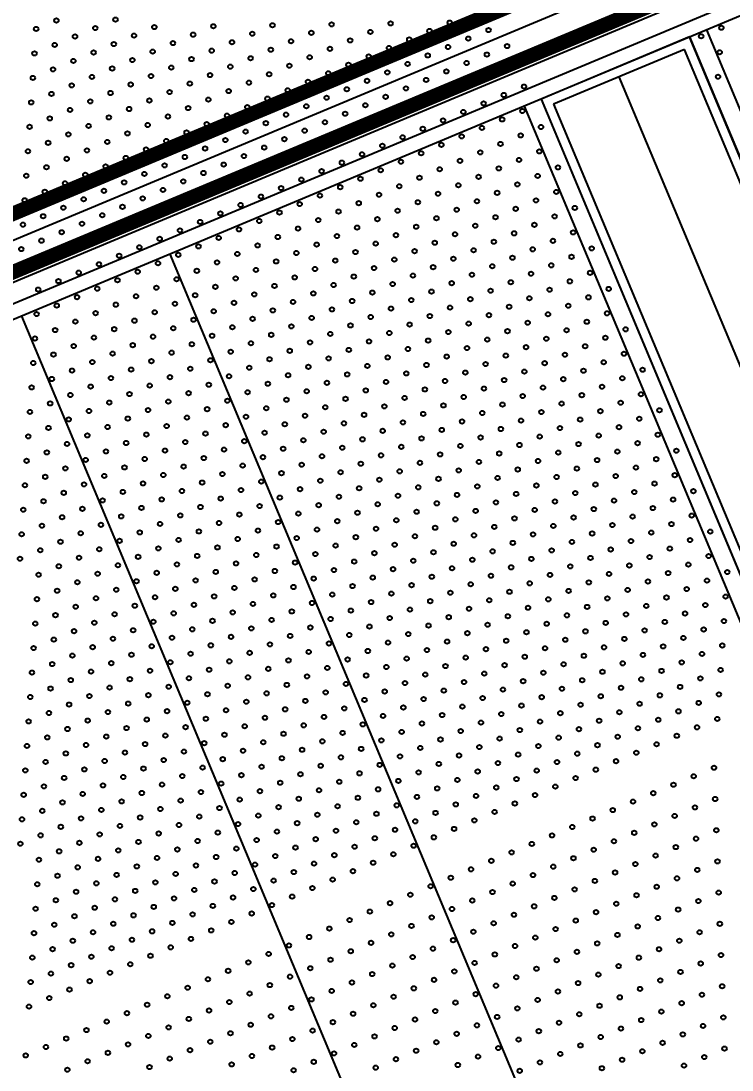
# Model space of a CAD drawing. Header units: millimetres. Extents: x 712803 to 922331, y -1382701 to -1225629.
# Drawn here: x 786374 to 787346, y -1317601 to -1316166 of the extents above; entities that cross this region are included whole.
import ezdxf

# ---------------------------------------------------------------- set-up
doc = ezdxf.new("R2010")
doc.units = ezdxf.units.MM
doc.header["$LTSCALE"] = 10
doc.header["$MEASUREMENT"] = 0
doc.linetypes.add('ACAD_ISO05W100', pattern=[33, 24, -3, 0, -3, 0, -3])
for name, color, linetype in [('I—平顶—分格线', 8, 'Continuous'), ('I—平顶—暖通', 144, 'Continuous'), ('I—平顶—消防设施', 10, 'Continuous'), ('I—平顶—造型', 122, 'Continuous'), ('I—装饰—尺寸标注', 232, 'Continuous')]:
    doc.layers.add(name, color=color, linetype=linetype)
doc.styles.add('ARIAL', font='arial.ttf')
doc.dimstyles.new('XD30', dxfattribs={"dimscale": 30, "dimtxt": 2.5, "dimasz": 1, "dimexe": 1, "dimexo": 1, "dimgap": 0.8, "dimtad": 1, "dimdec": 0, "dimrnd": 5, "dimdsep": 46, "dimtxsty": 'ARIAL', "dimblk1": 'ARCHTICK', "dimblk2": 'ARCHTICK', "dimsah": 1, "dimcen": -0.9, "dimdle": 1, "dimclrd": 256, "dimclre": 256, "dimclrt": 40, "dimaunit": 1, "dimadec": 0, "dimazin": 0, "dimtfac": 0.35, "dimtdec": 0, "dimtix": 1, "dimtmove": 2, "dimatfit": 3, "dimldrblk": 'ARCHTICK', "dimfxl": 0, "dimtvp": 0.8, "dimtolj": 1, "dimtzin": 0, "dimarcsym": 0})

# ---------------------------------------------------------------- blocks, each defined once
blk = doc.blocks.new('_ArchTick')
at = {"color": 0, "linetype": 'ByBlock', "const_width": 0.15}
blk.add_lwpolyline([(-0.5, -0.5), (0.5, 0.5)], dxfattribs=at)
blk = doc.blocks.new('*D1586')
at = {"layer": 'Defpoints', "color": 0, "ltscale": 50, "transparency": 16777216}
for p in [(712802.6, -1325596.1, 277.1), (794966.1, -1327810.6, 276.8), (794557.8, -1327981.3)]:
    blk.add_point(p, dxfattribs=at)
at = {"layer": 'I—装饰—尺寸标注', "lineweight": -2, "ltscale": 50, "transparency": 16777216}
for p, q in [((781534.8, -1296829.9), (794569.3, -1328009)), ((781408, -1296915.4), (781574.1, -1296846)), ((794673.4, -1327932.9), (794530.1, -1327992.9))]:
    blk.add_line(p, q, dxfattribs=at)
at = {"layer": 'I—装饰—尺寸标注', "lineweight": -2, "ltscale": 50, "transparency": 16777216, "xscale": 30, "yscale": 30, "zscale": 30}
for p, rotation in [((781546.4, -1296857.5), 112.6875065896419), ((794557.8, -1327981.3), 292.6875065896419)]:
    blk.add_blockref('_ArchTick', p, dxfattribs=dict(at, rotation=rotation))
at = {"layer": 'I—装饰—尺寸标注', "color": 40, "ltscale": 50, "transparency": 16777216, "insert": (788109.6, -1312395.4), "char_height": 75, "attachment_point": 5, "rotation": 292.6875, "style": 'ARIAL'}
blk.add_mtext('\\A1;33735', dxfattribs=at)
blk = doc.blocks.new('*U1701')
for p, q in [((268.88, 0), (268.88, 80.59)), ((268.88, 80.59), (3847.12, 80.59)), ((273.62, 75.85), (3842.38, 75.85)), ((273.62, 4.74), (273.62, 75.85)), ((273.62, 40.3), (3842.38, 40.3)), ((3847.12, 0), (268.88, 0)), ((3842.38, 4.74), (273.62, 4.74))]:
    blk.add_line(p, q)
blk = doc.blocks.new('30-1')
at = {"layer": 'I—平顶—分格线'}
for centre in [(-605, -865.6), (-575, -865.6), (-620, -895.6), (-590, -895.6), (-560, -895.6), (-530, -895.6), (-500, -895.6), (-635, -925.6), (-605, -925.6), (-575, -925.6), (-545, -925.6), (-515, -925.6), (-485, -925.6), (-455, -925.6), (-650, -955.6), (-620, -955.6), (-590, -955.6), (-560, -955.6), (-530, -955.6), (-500, -955.6), (-470, -955.6), (-440, -955.6), (-410, -955.6), (-380, -955.6), (-665, -985.6), (-635, -985.6), (-605, -985.6), (-575, -985.6), (-545, -985.6), (-515, -985.6), (-485, -985.6), (-455, -985.6), (-425, -985.6), (-395, -985.6), (-365, -985.6), (-335, -985.6), (-305, -985.6), (-680, -1015.6), (-650, -1015.6), (-620, -1015.6), (-590, -1015.6), (-560, -1015.6), (-530, -1015.6), (-500, -1015.6), (-470, -1015.6), (-440, -1015.6), (-410, -1015.6), (-380, -1015.6), (-350, -1015.6), (-320, -1015.6), (-290, -1015.6), (-260, -1015.6), (-230, -1015.6), (-695, -1045.6), (-665, -1045.6), (-635, -1045.6), (-605, -1045.6), (-575, -1045.6), (-545, -1045.6), (-515, -1045.6), (-485, -1045.6), (-455, -1045.6), (-425, -1045.6), (-395, -1045.6), (-365, -1045.6), (-335, -1045.6), (-305, -1045.6), (-275, -1045.6), (-245, -1045.6), (-215, -1045.6), (-185, -1045.6), (-155, -1045.6), (-710, -1075.6), (-680, -1075.6), (-650, -1075.6), (-620, -1075.6), (-590, -1075.6), (-560, -1075.6), (-530, -1075.6), (-500, -1075.6), (-470, -1075.6), (-440, -1075.6), (-410, -1075.6), (-380, -1075.6), (-350, -1075.6), (-320, -1075.6), (-290, -1075.6), (-260, -1075.6), (-230, -1075.6), (-200, -1075.6), (-170, -1075.6), (-140, -1075.6), (-110, -1075.6), (-80, -1075.6), (-725, -1105.6), (-695, -1105.6), (-665, -1105.6), (-635, -1105.6), (-605, -1105.6), (-575, -1105.6), (-545, -1105.6), (-515, -1105.6), (-485, -1105.6), (-455, -1105.6), (-425, -1105.6), (-395, -1105.6), (-365, -1105.6), (-335, -1105.6), (-305, -1105.6), (-275, -1105.6), (-245, -1105.6), (-215, -1105.6), (-185, -1105.6), (-155, -1105.6), (-125, -1105.6), (-95, -1105.6), (-65, -1105.6), (-35, -1105.6), (-740, -1135.6), (-710, -1135.6), (-680, -1135.6), (-650, -1135.6), (-620, -1135.6), (-590, -1135.6), (-560, -1135.6), (-530, -1135.6), (-500, -1135.6), (-470, -1135.6), (-440, -1135.6), (-410, -1135.6), (-380, -1135.6), (-350, -1135.6), (-320, -1135.6), (-290, -1135.6), (-260, -1135.6), (-230, -1135.6), (-200, -1135.6), (-170, -1135.6), (-140, -1135.6), (-110, -1135.6), (-80, -1135.6), (-50, -1135.6), (-20, -1135.6), (-755, -1165.6), (-725, -1165.6), (-695, -1165.6), (-665, -1165.6), (-635, -1165.6), (-605, -1165.6), (-575, -1165.6), (-545, -1165.6), (-515, -1165.6), (-485, -1165.6), (-455, -1165.6), (-425, -1165.6), (-395, -1165.6), (-365, -1165.6), (-335, -1165.6), (-305, -1165.6), (-275, -1165.6), (-245, -1165.6), (-215, -1165.6), (-185, -1165.6), (-155, -1165.6), (-125, -1165.6), (-95, -1165.6), (-65, -1165.6), (-35, -1165.6), (-740, -1195.6), (-710, -1195.6), (-680, -1195.6), (-650, -1195.6), (-620, -1195.6), (-590, -1195.6), (-560, -1195.6), (-530, -1195.6), (-500, -1195.6), (-470, -1195.6), (-440, -1195.6), (-410, -1195.6), (-380, -1195.6), (-350, -1195.6), (-320, -1195.6), (-290, -1195.6), (-260, -1195.6), (-230, -1195.6), (-200, -1195.6), (-170, -1195.6), (-140, -1195.6), (-110, -1195.6), (-80, -1195.6), (-50, -1195.6), (-20, -1195.6), (-1385, -1225.6), (-1355, -1225.6), (-755, -1225.6), (-725, -1225.6), (-695, -1225.6), (-665, -1225.6), (-635, -1225.6), (-605, -1225.6), (-575, -1225.6), (-545, -1225.6), (-515, -1225.6), (-485, -1225.6), (-455, -1225.6), (-425, -1225.6), (-395, -1225.6), (-365, -1225.6), (-335, -1225.6), (-305, -1225.6), (-275, -1225.6), (-245, -1225.6), (-215, -1225.6), (-185, -1225.6), (-155, -1225.6), (-125, -1225.6), (-95, -1225.6), (-65, -1225.6), (-35, -1225.6), (-1370, -1255.6), (-770, -1255.6), (-740, -1255.6), (-710, -1255.6), (-680, -1255.6), (-650, -1255.6), (-620, -1255.6), (-590, -1255.6), (-560, -1255.6), (-530, -1255.6), (-500, -1255.6), (-470, -1255.6), (-440, -1255.6), (-410, -1255.6), (-380, -1255.6), (-350, -1255.6), (-320, -1255.6), (-290, -1255.6), (-260, -1255.6), (-230, -1255.6), (-200, -1255.6), (-170, -1255.6), (-140, -1255.6), (-110, -1255.6), (-80, -1255.6), (-50, -1255.6), (-20, -1255.6), (-1385, -1285.6), (-785, -1285.6), (-755, -1285.6), (-725, -1285.6), (-695, -1285.6), (-665, -1285.6), (-635, -1285.6), (-605, -1285.6), (-575, -1285.6), (-545, -1285.6), (-515, -1285.6), (-485, -1285.6), (-455, -1285.6), (-425, -1285.6), (-395, -1285.6), (-365, -1285.6), (-335, -1285.6), (-305, -1285.6), (-275, -1285.6), (-245, -1285.6), (-215, -1285.6), (-185, -1285.6), (-155, -1285.6), (-125, -1285.6), (-95, -1285.6), (-65, -1285.6), (-35, -1285.6), (-800, -1315.6), (-770, -1315.6), (-740, -1315.6), (-710, -1315.6), (-680, -1315.6), (-650, -1315.6), (-620, -1315.6), (-590, -1315.6), (-560, -1315.6), (-530, -1315.6), (-500, -1315.6), (-470, -1315.6), (-440, -1315.6), (-410, -1315.6), (-380, -1315.6), (-350, -1315.6), (-320, -1315.6), (-290, -1315.6), (-260, -1315.6), (-230, -1315.6), (-200, -1315.6), (-170, -1315.6), (-140, -1315.6), (-110, -1315.6), (-80, -1315.6), (-50, -1315.6), (-20, -1315.6), (-815, -1345.6), (-785, -1345.6), (-755, -1345.6), (-725, -1345.6), (-695, -1345.6), (-665, -1345.6), (-635, -1345.6), (-605, -1345.6), (-575, -1345.6), (-545, -1345.6), (-515, -1345.6), (-485, -1345.6), (-455, -1345.6), (-425, -1345.6), (-395, -1345.6), (-365, -1345.6), (-335, -1345.6), (-305, -1345.6), (-275, -1345.6), (-245, -1345.6), (-215, -1345.6), (-185, -1345.6), (-155, -1345.6), (-125, -1345.6), (-95, -1345.6), (-65, -1345.6), (-35, -1345.6), (-830, -1375.6), (-800, -1375.6), (-770, -1375.6), (-740, -1375.6), (-710, -1375.6), (-680, -1375.6), (-650, -1375.6), (-620, -1375.6), (-590, -1375.6), (-560, -1375.6), (-530, -1375.6), (-500, -1375.6), (-470, -1375.6), (-440, -1375.6), (-410, -1375.6), (-380, -1375.6), (-350, -1375.6), (-320, -1375.6), (-290, -1375.6), (-260, -1375.6), (-230, -1375.6), (-200, -1375.6), (-170, -1375.6), (-140, -1375.6), (-110, -1375.6), (-80, -1375.6), (-50, -1375.6), (-20, -1375.6), (-845, -1405.6), (-815, -1405.6), (-785, -1405.6), (-755, -1405.6), (-725, -1405.6), (-695, -1405.6), (-665, -1405.6), (-635, -1405.6), (-605, -1405.6), (-575, -1405.6), (-545, -1405.6), (-515, -1405.6), (-485, -1405.6), (-455, -1405.6), (-425, -1405.6), (-395, -1405.6), (-365, -1405.6), (-335, -1405.6), (-305, -1405.6), (-275, -1405.6), (-245, -1405.6), (-215, -1405.6), (-185, -1405.6), (-155, -1405.6), (-125, -1405.6), (-95, -1405.6), (-65, -1405.6), (-35, -1405.6), (-860, -1435.6), (-830, -1435.6), (-800, -1435.6), (-770, -1435.6), (-740, -1435.6), (-710, -1435.6), (-680, -1435.6), (-650, -1435.6), (-620, -1435.6), (-590, -1435.6), (-560, -1435.6), (-530, -1435.6), (-500, -1435.6), (-470, -1435.6), (-440, -1435.6), (-410, -1435.6), (-380, -1435.6), (-350, -1435.6), (-320, -1435.6), (-290, -1435.6), (-260, -1435.6), (-230, -1435.6), (-200, -1435.6), (-170, -1435.6), (-140, -1435.6), (-110, -1435.6), (-80, -1435.6), (-50, -1435.6), (-20, -1435.6), (-875, -1465.6), (-845, -1465.6), (-815, -1465.6), (-785, -1465.6), (-755, -1465.6), (-725, -1465.6), (-695, -1465.6), (-665, -1465.6), (-635, -1465.6), (-605, -1465.6), (-575, -1465.6), (-545, -1465.6), (-515, -1465.6), (-485, -1465.6), (-455, -1465.6), (-425, -1465.6), (-395, -1465.6), (-365, -1465.6), (-335, -1465.6), (-305, -1465.6), (-275, -1465.6), (-245, -1465.6), (-215, -1465.6), (-185, -1465.6), (-155, -1465.6), (-125, -1465.6), (-95, -1465.6), (-65, -1465.6), (-35, -1465.6), (-890, -1495.6), (-860, -1495.6), (-830, -1495.6), (-800, -1495.6), (-770, -1495.6), (-740, -1495.6), (-710, -1495.6), (-680, -1495.6), (-650, -1495.6), (-620, -1495.6), (-590, -1495.6), (-560, -1495.6), (-530, -1495.6), (-500, -1495.6), (-470, -1495.6), (-440, -1495.6), (-410, -1495.6), (-380, -1495.6), (-350, -1495.6), (-320, -1495.6), (-290, -1495.6), (-260, -1495.6), (-230, -1495.6), (-200, -1495.6), (-170, -1495.6), (-140, -1495.6), (-110, -1495.6), (-80, -1495.6), (-50, -1495.6), (-20, -1495.6), (-905, -1525.6), (-875, -1525.6), (-845, -1525.6), (-815, -1525.6), (-785, -1525.6), (-755, -1525.6), (-725, -1525.6), (-695, -1525.6), (-665, -1525.6), (-635, -1525.6), (-605, -1525.6), (-575, -1525.6), (-545, -1525.6), (-515, -1525.6), (-485, -1525.6), (-455, -1525.6), (-425, -1525.6), (-395, -1525.6), (-365, -1525.6), (-335, -1525.6), (-305, -1525.6), (-275, -1525.6), (-245, -1525.6), (-215, -1525.6), (-185, -1525.6), (-155, -1525.6), (-125, -1525.6), (-95, -1525.6), (-65, -1525.6), (-35, -1525.6), (-890, -1555.6), (-860, -1555.6), (-830, -1555.6), (-800, -1555.6), (-770, -1555.6), (-740, -1555.6), (-710, -1555.6), (-680, -1555.6), (-650, -1555.6), (-620, -1555.6), (-590, -1555.6), (-560, -1555.6), (-530, -1555.6), (-500, -1555.6), (-470, -1555.6), (-440, -1555.6), (-410, -1555.6), (-380, -1555.6), (-350, -1555.6), (-320, -1555.6), (-290, -1555.6), (-260, -1555.6), (-230, -1555.6), (-200, -1555.6), (-170, -1555.6), (-140, -1555.6), (-110, -1555.6), (-80, -1555.6), (-50, -1555.6), (-20, -1555.6), (-905, -1585.6), (-875, -1585.6), (-845, -1585.6), (-815, -1585.6), (-785, -1585.6), (-755, -1585.6), (-725, -1585.6), (-695, -1585.6), (-665, -1585.6), (-635, -1585.6), (-605, -1585.6), (-575, -1585.6), (-545, -1585.6), (-515, -1585.6), (-485, -1585.6), (-455, -1585.6), (-425, -1585.6), (-395, -1585.6), (-365, -1585.6), (-335, -1585.6), (-305, -1585.6), (-275, -1585.6), (-245, -1585.6), (-215, -1585.6), (-185, -1585.6), (-155, -1585.6), (-125, -1585.6), (-95, -1585.6), (-65, -1585.6), (-35, -1585.6), (-920, -1615.6), (-890, -1615.6), (-860, -1615.6), (-830, -1615.6), (-800, -1615.6), (-770, -1615.6), (-740, -1615.6), (-710, -1615.6), (-680, -1615.6), (-650, -1615.6), (-620, -1615.6), (-590, -1615.6), (-560, -1615.6), (-530, -1615.6), (-500, -1615.6), (-470, -1615.6), (-440, -1615.6), (-410, -1615.6), (-380, -1615.6), (-350, -1615.6), (-320, -1615.6), (-290, -1615.6), (-260, -1615.6), (-230, -1615.6), (-200, -1615.6), (-170, -1615.6), (-140, -1615.6), (-110, -1615.6), (-80, -1615.6), (-50, -1615.6), (-20, -1615.6), (-935, -1645.6), (-905, -1645.6), (-875, -1645.6), (-845, -1645.6), (-815, -1645.6), (-785, -1645.6), (-755, -1645.6), (-725, -1645.6), (-695, -1645.6), (-665, -1645.6), (-635, -1645.6), (-605, -1645.6), (-575, -1645.6), (-545, -1645.6), (-515, -1645.6), (-485, -1645.6), (-455, -1645.6), (-425, -1645.6), (-395, -1645.6), (-365, -1645.6), (-335, -1645.6), (-305, -1645.6), (-275, -1645.6), (-245, -1645.6), (-215, -1645.6), (-185, -1645.6), (-155, -1645.6), (-125, -1645.6), (-95, -1645.6), (-65, -1645.6), (-35, -1645.6), (-950, -1675.6), (-920, -1675.6), (-890, -1675.6), (-860, -1675.6), (-830, -1675.6), (-800, -1675.6), (-770, -1675.6), (-740, -1675.6), (-710, -1675.6), (-680, -1675.6), (-650, -1675.6), (-620, -1675.6), (-590, -1675.6), (-560, -1675.6), (-530, -1675.6), (-500, -1675.6), (-470, -1675.6), (-440, -1675.6), (-410, -1675.6), (-380, -1675.6), (-350, -1675.6), (-320, -1675.6), (-290, -1675.6), (-260, -1675.6), (-230, -1675.6), (-200, -1675.6), (-170, -1675.6), (-140, -1675.6), (-110, -1675.6), (-80, -1675.6), (-50, -1675.6), (-20, -1675.6), (-965, -1705.6), (-935, -1705.6), (-905, -1705.6), (-875, -1705.6), (-845, -1705.6), (-815, -1705.6), (-785, -1705.6), (-755, -1705.6), (-725, -1705.6), (-695, -1705.6), (-665, -1705.6), (-635, -1705.6), (-605, -1705.6), (-575, -1705.6), (-545, -1705.6), (-515, -1705.6), (-485, -1705.6), (-455, -1705.6), (-425, -1705.6), (-395, -1705.6), (-365, -1705.6), (-335, -1705.6), (-305, -1705.6), (-275, -1705.6), (-245, -1705.6), (-215, -1705.6), (-185, -1705.6), (-155, -1705.6), (-125, -1705.6), (-95, -1705.6), (-65, -1705.6), (-35, -1705.6), (-980, -1735.6), (-950, -1735.6), (-920, -1735.6), (-890, -1735.6), (-860, -1735.6), (-830, -1735.6), (-800, -1735.6), (-770, -1735.6), (-740, -1735.6), (-710, -1735.6), (-680, -1735.6), (-650, -1735.6), (-620, -1735.6), (-590, -1735.6), (-560, -1735.6), (-530, -1735.6), (-500, -1735.6), (-470, -1735.6), (-440, -1735.6), (-410, -1735.6), (-380, -1735.6), (-350, -1735.6), (-320, -1735.6), (-290, -1735.6), (-260, -1735.6), (-230, -1735.6), (-200, -1735.6), (-170, -1735.6), (-140, -1735.6), (-110, -1735.6), (-80, -1735.6), (-50, -1735.6), (-20, -1735.6), (-995, -1765.6), (-965, -1765.6), (-935, -1765.6), (-905, -1765.6), (-875, -1765.6), (-845, -1765.6), (-815, -1765.6), (-785, -1765.6), (-755, -1765.6), (-725, -1765.6), (-695, -1765.6), (-665, -1765.6), (-635, -1765.6), (-605, -1765.6), (-575, -1765.6), (-545, -1765.6), (-515, -1765.6), (-485, -1765.6), (-455, -1765.6), (-425, -1765.6), (-395, -1765.6), (-365, -1765.6), (-335, -1765.6), (-305, -1765.6), (-275, -1765.6), (-245, -1765.6), (-215, -1765.6), (-185, -1765.6), (-155, -1765.6), (-125, -1765.6), (-95, -1765.6), (-65, -1765.6), (-35, -1765.6), (-1010, -1795.6), (-980, -1795.6), (-950, -1795.6), (-920, -1795.6), (-890, -1795.6), (-860, -1795.6), (-830, -1795.6), (-800, -1795.6), (-770, -1795.6), (-740, -1795.6), (-710, -1795.6), (-680, -1795.6), (-650, -1795.6), (-620, -1795.6), (-590, -1795.6), (-560, -1795.6), (-530, -1795.6), (-500, -1795.6), (-470, -1795.6), (-440, -1795.6), (-410, -1795.6), (-380, -1795.6), (-350, -1795.6), (-320, -1795.6), (-290, -1795.6), (-260, -1795.6), (-230, -1795.6), (-200, -1795.6), (-170, -1795.6), (-140, -1795.6), (-110, -1795.6), (-80, -1795.6), (-50, -1795.6), (-20, -1795.6), (-1025, -1825.6), (-995, -1825.6), (-965, -1825.6), (-935, -1825.6), (-905, -1825.6), (-875, -1825.6), (-845, -1825.6), (-815, -1825.6), (-785, -1825.6), (-755, -1825.6), (-725, -1825.6), (-695, -1825.6), (-665, -1825.6), (-635, -1825.6), (-605, -1825.6), (-575, -1825.6), (-545, -1825.6), (-515, -1825.6), (-485, -1825.6), (-455, -1825.6), (-425, -1825.6), (-395, -1825.6), (-365, -1825.6), (-335, -1825.6), (-305, -1825.6), (-275, -1825.6), (-245, -1825.6), (-215, -1825.6), (-185, -1825.6), (-155, -1825.6), (-125, -1825.6), (-95, -1825.6), (-65, -1825.6), (-35, -1825.6), (-1040, -1855.6), (-1010, -1855.6), (-980, -1855.6), (-950, -1855.6), (-920, -1855.6), (-890, -1855.6), (-860, -1855.6), (-830, -1855.6), (-800, -1855.6), (-770, -1855.6), (-740, -1855.6), (-710, -1855.6), (-680, -1855.6), (-650, -1855.6), (-620, -1855.6), (-590, -1855.6), (-560, -1855.6), (-530, -1855.6), (-500, -1855.6), (-470, -1855.6), (-440, -1855.6), (-410, -1855.6), (-380, -1855.6), (-350, -1855.6), (-320, -1855.6), (-290, -1855.6), (-260, -1855.6), (-230, -1855.6), (-200, -1855.6), (-170, -1855.6), (-140, -1855.6), (-110, -1855.6), (-80, -1855.6), (-50, -1855.6), (-20, -1855.6), (-1055, -1885.6), (-1025, -1885.6), (-995, -1885.6), (-965, -1885.6), (-935, -1885.6), (-905, -1885.6), (-875, -1885.6), (-845, -1885.6), (-815, -1885.6), (-785, -1885.6), (-755, -1885.6), (-725, -1885.6), (-695, -1885.6), (-665, -1885.6), (-635, -1885.6), (-605, -1885.6), (-575, -1885.6), (-545, -1885.6), (-515, -1885.6), (-485, -1885.6), (-455, -1885.6), (-425, -1885.6), (-395, -1885.6), (-365, -1885.6), (-335, -1885.6), (-305, -1885.6), (-275, -1885.6), (-245, -1885.6), (-215, -1885.6), (-185, -1885.6), (-155, -1885.6), (-125, -1885.6), (-95, -1885.6), (-65, -1885.6), (-35, -1885.6), (-1040, -1915.6), (-1010, -1915.6), (-980, -1915.6), (-950, -1915.6), (-920, -1915.6), (-890, -1915.6), (-860, -1915.6), (-830, -1915.6), (-800, -1915.6), (-770, -1915.6), (-740, -1915.6), (-710, -1915.6), (-680, -1915.6), (-650, -1915.6), (-620, -1915.6), (-590, -1915.6), (-560, -1915.6), (-530, -1915.6), (-500, -1915.6), (-470, -1915.6), (-440, -1915.6), (-410, -1915.6), (-380, -1915.6), (-350, -1915.6), (-320, -1915.6), (-290, -1915.6), (-260, -1915.6), (-230, -1915.6), (-200, -1915.6), (-170, -1915.6), (-140, -1915.6), (-110, -1915.6), (-80, -1915.6), (-50, -1915.6), (-20, -1915.6), (-1055, -1945.6), (-1025, -1945.6), (-995, -1945.6), (-965, -1945.6), (-935, -1945.6), (-905, -1945.6), (-875, -1945.6), (-845, -1945.6), (-815, -1945.6), (-785, -1945.6), (-755, -1945.6), (-725, -1945.6), (-695, -1945.6), (-665, -1945.6), (-635, -1945.6), (-605, -1945.6), (-575, -1945.6), (-545, -1945.6), (-515, -1945.6), (-485, -1945.6), (-455, -1945.6), (-425, -1945.6), (-395, -1945.6), (-365, -1945.6), (-335, -1945.6), (-305, -1945.6), (-275, -1945.6), (-245, -1945.6), (-215, -1945.6), (-185, -1945.6), (-155, -1945.6), (-125, -1945.6), (-95, -1945.6), (-65, -1945.6), (-35, -1945.6), (-1070, -1975.6), (-1040, -1975.6), (-1010, -1975.6), (-980, -1975.6), (-950, -1975.6), (-920, -1975.6), (-890, -1975.6), (-860, -1975.6), (-830, -1975.6), (-800, -1975.6), (-770, -1975.6), (-740, -1975.6), (-710, -1975.6), (-680, -1975.6), (-650, -1975.6), (-620, -1975.6), (-590, -1975.6), (-560, -1975.6), (-530, -1975.6), (-500, -1975.6), (-470, -1975.6), (-440, -1975.6), (-410, -1975.6), (-380, -1975.6), (-350, -1975.6), (-320, -1975.6), (-290, -1975.6), (-260, -1975.6), (-230, -1975.6), (-200, -1975.6), (-170, -1975.6), (-140, -1975.6), (-110, -1975.6), (-80, -1975.6), (-50, -1975.6), (-1085, -2005.6), (-1055, -2005.6), (-1025, -2005.6), (-995, -2005.6), (-965, -2005.6), (-935, -2005.6), (-905, -2005.6), (-875, -2005.6), (-845, -2005.6), (-815, -2005.6), (-785, -2005.6), (-755, -2005.6), (-725, -2005.6), (-695, -2005.6), (-665, -2005.6), (-635, -2005.6), (-605, -2005.6), (-575, -2005.6), (-545, -2005.6), (-515, -2005.6), (-485, -2005.6), (-455, -2005.6), (-425, -2005.6), (-395, -2005.6), (-365, -2005.6), (-335, -2005.6), (-305, -2005.6), (-275, -2005.6), (-245, -2005.6), (-215, -2005.6), (-185, -2005.6), (-155, -2005.6), (-125, -2005.6), (-95, -2005.6), (-65, -2005.6), (-1100, -2035.6), (-1070, -2035.6), (-1040, -2035.6), (-1010, -2035.6), (-980, -2035.6), (-950, -2035.6), (-920, -2035.6), (-890, -2035.6), (-860, -2035.6), (-830, -2035.6), (-800, -2035.6), (-770, -2035.6), (-740, -2035.6), (-710, -2035.6), (-680, -2035.6), (-650, -2035.6), (-620, -2035.6), (-590, -2035.6), (-560, -2035.6), (-530, -2035.6), (-500, -2035.6), (-470, -2035.6), (-440, -2035.6), (-410, -2035.6), (-380, -2035.6), (-350, -2035.6), (-320, -2035.6), (-290, -2035.6), (-260, -2035.6), (-230, -2035.6), (-200, -2035.6), (-170, -2035.6), (-140, -2035.6), (-110, -2035.6), (-80, -2035.6), (-1115, -2065.6), (-1085, -2065.6), (-1055, -2065.6), (-1025, -2065.6), (-995, -2065.6), (-965, -2065.6), (-935, -2065.6), (-905, -2065.6), (-875, -2065.6), (-845, -2065.6), (-815, -2065.6), (-785, -2065.6), (-755, -2065.6), (-725, -2065.6), (-695, -2065.6), (-665, -2065.6), (-635, -2065.6), (-605, -2065.6), (-575, -2065.6), (-545, -2065.6), (-515, -2065.6), (-485, -2065.6), (-455, -2065.6), (-425, -2065.6), (-395, -2065.6), (-365, -2065.6), (-335, -2065.6), (-305, -2065.6), (-275, -2065.6), (-245, -2065.6), (-215, -2065.6), (-185, -2065.6), (-155, -2065.6), (-125, -2065.6), (-95, -2065.6), (-1130, -2095.6), (-1100, -2095.6), (-1070, -2095.6), (-1040, -2095.6), (-1010, -2095.6), (-980, -2095.6), (-950, -2095.6), (-920, -2095.6), (-890, -2095.6), (-860, -2095.6), (-830, -2095.6), (-800, -2095.6), (-770, -2095.6), (-740, -2095.6), (-710, -2095.6), (-680, -2095.6), (-650, -2095.6), (-620, -2095.6), (-590, -2095.6), (-560, -2095.6), (-530, -2095.6), (-500, -2095.6), (-470, -2095.6), (-440, -2095.6), (-410, -2095.6), (-380, -2095.6), (-350, -2095.6), (-320, -2095.6), (-290, -2095.6), (-260, -2095.6), (-230, -2095.6), (-200, -2095.6), (-170, -2095.6), (-140, -2095.6), (-110, -2095.6)]:
    blk.add_circle(centre, 3, dxfattribs=at)
blk = doc.blocks.new('4560')
at = {"layer": 'I—平顶—分格线', "color": 1}
for centre in [(-2960, -140), (-2920, -155), (-2960, -170), (-2880, -170), (-2920, -185), (-2840, -185), (-2960, -200), (-2880, -200), (-2800, -200), (-2920, -215), (-2840, -215), (-2760, -215), (-2960, -230), (-2880, -230), (-2800, -230), (-2720, -230), (-2920, -245), (-2840, -245), (-2760, -245), (-2680, -245), (-2960, -260), (-2880, -260), (-2800, -260), (-2720, -260), (-2640, -260), (-2920, -275), (-2840, -275), (-2760, -275), (-2680, -275), (-2600, -275), (-2960, -290), (-2880, -290), (-2800, -290), (-2720, -290), (-2640, -290), (-2920, -305), (-2840, -305), (-2760, -305), (-2680, -305), (-2600, -305), (-2960, -320), (-2880, -320), (-2800, -320), (-2720, -320), (-2640, -320), (-2920, -335), (-2840, -335), (-2760, -335), (-2680, -335), (-2600, -335), (-2960, -350), (-2880, -350), (-2800, -350), (-2720, -350), (-2640, -350), (-2920, -365), (-2840, -365), (-2760, -365), (-2680, -365), (-2960, -380), (-2880, -380), (-2800, -380), (-2720, -380), (-2640, -380), (-2920, -395), (-2840, -395), (-2760, -395), (-2680, -395), (-2960, -410), (-2880, -410), (-2800, -410), (-2720, -410), (-2640, -410), (-2920, -425), (-2840, -425), (-2760, -425), (-2680, -425), (-2960, -440), (-2880, -440), (-2800, -440), (-2720, -440), (-2640, -440), (-2920, -455), (-2840, -455), (-2760, -455), (-2680, -455), (-2960, -470), (-2880, -470), (-2800, -470), (-2720, -470), (-2920, -485), (-2840, -485), (-2760, -485), (-2680, -485), (-2960, -500), (-2880, -500), (-2800, -500), (-2720, -500), (-2920, -515), (-2840, -515), (-2760, -515), (-2680, -515), (-2960, -530), (-2880, -530), (-2800, -530), (-2720, -530), (-2920, -545), (-2840, -545), (-2760, -545), (-2680, -545), (-2960, -560), (-2880, -560), (-2800, -560), (-2720, -560), (-2920, -575), (-2840, -575), (-2760, -575), (-2960, -590), (-2880, -590), (-2800, -590), (-2720, -590), (-2920, -605), (-2840, -605), (-2760, -605), (-2960, -620), (-2880, -620), (-2800, -620), (-2720, -620), (-2920, -635), (-2840, -635), (-2760, -635), (-2960, -650), (-2880, -650), (-2800, -650), (-2920, -665), (-2840, -665), (-2760, -665), (-2960, -680), (-2880, -680), (-2800, -680), (-2920, -695), (-2840, -695), (-2760, -695), (-2960, -710), (-2880, -710), (-2800, -710), (-2920, -725), (-2840, -725), (-2760, -725), (-2960, -740), (-2880, -740), (-2800, -740), (-2920, -755), (-2840, -755), (-2960, -770), (-2880, -770), (-2800, -770), (-2920, -785), (-2840, -785), (-2960, -800), (-2880, -800), (-2800, -800), (-2920, -815), (-2840, -815), (-2960, -830), (-2880, -830), (-2800, -830), (-2920, -845), (-2840, -845), (-2960, -860), (-2880, -860), (-2920, -875), (-2840, -875), (-2960, -890), (-2880, -890), (-2920, -905), (-2840, -905), (-2960, -920), (-2880, -920), (-2920, -935), (-2960, -950), (-2880, -950), (-2920, -965), (-2960, -980), (-2880, -980), (-2920, -995), (-2960, -1010), (-2880, -1010), (-2920, -1025), (-2960, -1040), (-2920, -1055), (-2960, -1070), (-2920, -1085), (-2960, -1100), (-2920, -1115), (-2960, -1130), (-2960, -1160)]:
    blk.add_circle(centre, 3, dxfattribs=at)

msp = doc.modelspace()

# ---------------------------------------------------------------- linework, layer by layer
at = {"layer": 'I—平顶—分格线', "extrusion": (0.000109945, 4.5974e-05, 1), "elevation": 26.2}
for points in [[(786685.3, -1318478.3), (791824, -1316329.3)], [(786577.9, -1316485), (790346.5, -1325496.6)], [(786374.9, -1316569.9), (790143.5, -1325581.5)]]:
    msp.add_lwpolyline(points, dxfattribs=at)
at = {"layer": 'I—平顶—消防设施', "linetype": 'ACAD_ISO05W100', "ltscale": 0.05, "const_width": 20, "elevation": 0}
msp.add_lwpolyline([(791261.1, -1314462), (785854.2, -1316722.6)], dxfattribs=at)
at = {"layer": 'I—平顶—消防设施', "linetype": 'ACAD_ISO05W100', "extrusion": (0.000109945, 4.5974e-05, 1), "const_width": 20, "elevation": 26.2}
msp.add_lwpolyline([(791056.1, -1314467.2), (786000.5, -1316581.6)], dxfattribs=at)
at = {"layer": 'I—平顶—造型', "extrusion": (0.000109945, 4.5974e-05, 1)}
for p, q in [((787311.4, -1316178.4, 52.3), (791080, -1325189.9, -52.1)), ((787288.3, -1316188, 52.3), (791056.9, -1325199.5, -52.1)), ((787062.3, -1316282.5, 52.3), (790830.9, -1325294.1, -52.1))]:
    msp.add_line(p, q, dxfattribs=at)
at = {"layer": 'I—平顶—造型', "elevation": 0}
msp.add_lwpolyline([(791245.2, -1314425.3), (785838.7, -1316685.7)], dxfattribs=at)
at = {"layer": 'I—平顶—造型'}
for points in [[(791276.1, -1314499.1), (785869.6, -1316759.5)], [(791283.8, -1314517.6), (785877.3, -1316778)]]:
    msp.add_lwpolyline(points, dxfattribs=at)
at = {"layer": 'I—平顶—造型', "extrusion": (0.000109945, 4.5974e-05, 1)}
for points, elevation in [([(791089.6, -1314547.2), (786033.9, -1316661.5)], 26.2), ([(787085.2, -1316273), (790854.1, -1325284.3)], -25.6)]:
    msp.add_lwpolyline(points, dxfattribs=dict(at, elevation=elevation))

# ---------------------------------------------------------------- block references
at = {"layer": 'I—平顶—分格线', "extrusion": (0.000109945, 4.5974e-05, 1)}
for name, p, rotation in [('30-1', (788109.1, -1314522, 26.2), 22.69420997310895), ('30-1', (786619.2, -1315145.1, 26.2), 22.69420997310895), ('4560', (788592.9, -1319864.6, 26.2), 292.694209973109)]:
    msp.add_blockref(name, p, dxfattribs=dict(at, rotation=rotation))
at = {"layer": 'I—平顶—暖通', "extrusion": (0.000109945, 4.5974e-05, 1), "xscale": -2.729779411674138, "yscale": 2.72977941167414, "zscale": 2.729779411674135, "rotation": 112.6958107506439}
msp.add_blockref('*U1701', (787005, -1315510.9, -25.6), dxfattribs=at)

# ---------------------------------------------------------------- dimensions: what is measured, and where the dimension line sits
at = {"layer": 'I—装饰—尺寸标注', "color": 6, "ltscale": 50}
dim = msp.add_linear_dim(base=(794557.8, -1327981.3, -277.1), p1=(712802.6, -1325596.1), p2=(794966.1, -1327810.6, -0.3), angle=292.6875, dimstyle='XD30', dxfattribs=at)
dim.commit()
dim.dimension.update_dxf_attribs({"geometry": '*D1586', "text_midpoint": (788109.6, -1312395.4, -277.1)})

doc.saveas('drawing.dxf')
